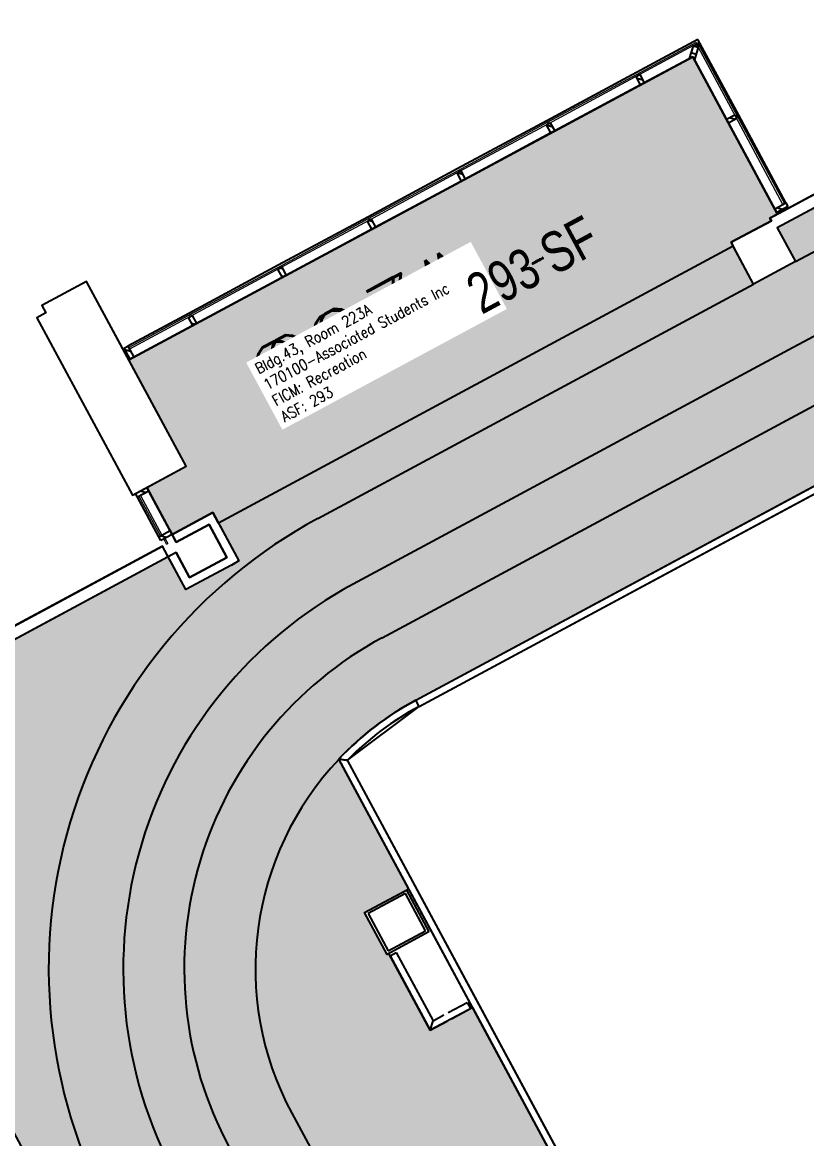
# Model space of a CAD drawing. Header units: inches. Extents: x 69213732 to 69221603, y 27657838 to 27667119.
# Drawn here: x 69216439 to 69216901, y 27665342 to 27666001 of the extents above; entities that cross this region are included whole.
import ezdxf
from ezdxf.enums import TextEntityAlignment as Align

# ---------------------------------------------------------------- set-up
doc = ezdxf.new("R2010")
doc.units = ezdxf.units.IN
doc.header["$LTSCALE"] = 100
doc.header["$MEASUREMENT"] = 0
for name, color, linetype in [('A-FLOR', 3, 'CONTINUOUS'), ('A-GLAZ', 1, 'CONTINUOUS'), ('A-GLAZ-SILL', 2, 'CONTINUOUS'), ('A-IDEN-FNUM', 1, 'CONTINUOUS'), ('A-IDEN-RNUM', 7, 'CONTINUOUS'), ('A-IDEN-SNUM', 4, 'CONTINUOUS'), ('A-IDEN-VNUM', 4, 'CONTINUOUS'), ('A-WALL', 5, 'CONTINUOUS'), ('AREA-ASSIGN', 7, 'CONTINUOUS'), ('AREA-GROSS', 1, 'CONTINUOUS'), ('AREA-TEXT', 3, 'CONTINUOUS'), ('Rooms-Category-Color', 7, 'CONTINUOUS'), ('Rooms-College-Color', 7, 'CONTINUOUS'), ('Rooms-Department-Color', 7, 'CONTINUOUS'), ('Rooms-Division-Color', 7, 'CONTINUOUS'), ('Rooms-Information', 7, 'CONTINUOUS')]:
    doc.layers.add(name, color=color, linetype=linetype)
doc.styles.add('AREA', font='arial.ttf', dxfattribs={"width": 0.75, "height": 24})
doc.styles.add('ROOMFNUMBER', font='SIMPLEX.SHX', dxfattribs={"height": 0.8333})
doc.styles.add('ROOMSNUMBER', font='TXT.shx', dxfattribs={"height": 0.03})
doc.styles.add('ROOMVNUMBER', font='simplex.shx', dxfattribs={"width": 0.85})

msp = doc.modelspace()

# ---------------------------------------------------------------- hatches: boundary and pattern name
at = {"layer": 'A-GLAZ-SILL', "extrusion": (0, 0, -1)}
h = msp.add_hatch(dxfattribs=at)
h.set_pattern_fill('FP1_177', color=256, angle=-208.28965, style=0, pattern_type=2)
h.set_pattern_definition([(16.71, (-69216828.668, 27665984.436), (-6.9, 22.986), []), (16.71, (-69216825.824, 27665989.72), (16.086, 29.887), []), (16.71, (-69216831.51, 27665979.153), (16.086, 29.887), [])])
h.paths.add_polyline_path([(-69216832.3, 27665979.84), (-69216834.16, 27665980.85), (-69216835.17, 27665978.98), (-69216837.41, 27665986.43), (-69216836.4, 27665988.3), (-69216834.53, 27665987.29)], flags=0)
h = msp.add_hatch(dxfattribs=at)
h.set_pattern_fill('FP1_188', color=256, angle=-208.28965, style=0, pattern_type=2)
h.set_pattern_definition([(16.71, (-69216794.03, 27665965.794), (-6.9, 22.986), []), (16.71, (-69216791.186, 27665971.077), (16.086, 29.887), []), (16.71, (-69216796.873, 27665960.51), (16.086, 29.887), [])])
h.paths.add_polyline_path([(-69216802.94, 27665970.29), (-69216800.74, 27665969.1), (-69216803.34, 27665964.26), (-69216805.55, 27665965.45)], flags=0)
h = msp.add_hatch(dxfattribs=at)
h.set_pattern_fill('FP1_187', color=256, angle=-208.28965, style=0, pattern_type=2)
h.set_pattern_definition([(16.71, (-69216741.746, 27665937.654), (-6.9, 22.986), []), (16.71, (-69216738.903, 27665942.938), (16.086, 29.887), []), (16.71, (-69216744.59, 27665932.37), (16.086, 29.887), [])])
h.paths.add_polyline_path([(-69216750.11, 27665941.85), (-69216747.9, 27665940.67), (-69216750.51, 27665935.83), (-69216752.71, 27665937.01)], flags=0)
h = msp.add_hatch(dxfattribs=at)
h.set_pattern_fill('FP1_189', color=256, angle=-118.28965, style=0, pattern_type=2)
h.set_pattern_definition([(16.71, (-69216851.766, 27665941.52), (-6.9, 22.986), []), (16.71, (-69216848.922, 27665946.804), (16.086, 29.887), []), (16.71, (-69216854.61, 27665936.237), (16.086, 29.887), [])])
h.paths.add_polyline_path([(-69216860.1, 27665944.27), (-69216858.91, 27665946.47), (-69216854.07, 27665943.87), (-69216855.25, 27665941.66)], flags=0)
h = msp.add_hatch(dxfattribs=at)
h.set_pattern_fill('FP1_186', color=256, angle=-208.28965, style=0, pattern_type=2)
h.set_pattern_definition([(16.71, (-69216689.463, 27665909.515), (-6.9, 22.986), []), (16.71, (-69216686.62, 27665914.798), (16.086, 29.887), []), (16.71, (-69216692.307, 27665904.231), (16.086, 29.887), [])])
h.paths.add_polyline_path([(-69216697.27, 27665913.42), (-69216695.07, 27665912.23), (-69216697.68, 27665907.39), (-69216699.88, 27665908.57)], flags=0)
h = msp.add_hatch(dxfattribs=at)
h.set_pattern_fill('FP1_179', color=256, angle=-118.28965, style=0, pattern_type=2)
h.set_pattern_definition([(16.71, (-69216880.491, 27665888.148), (-6.9, 22.986), []), (16.71, (-69216877.648, 27665893.43), (16.086, 29.887), []), (16.71, (-69216883.335, 27665882.864), (16.086, 29.887), [])])
h.paths.add_polyline_path([(-69216882.51, 27665891.03), (-69216883.69, 27665888.83), (-69216890.29, 27665892.38), (-69216889.11, 27665894.59)], flags=0)
h = msp.add_hatch(dxfattribs=at)
h.set_pattern_fill('FP1_185', color=256, angle=-208.28965, style=0, pattern_type=2)
h.set_pattern_definition([(16.71, (-69216637.18, 27665881.375), (-6.9, 22.986), []), (16.71, (-69216634.336, 27665886.659), (16.086, 29.887), []), (16.71, (-69216640.023, 27665876.092), (16.086, 29.887), [])])
h.paths.add_polyline_path([(-69216644.44, 27665884.98), (-69216642.24, 27665883.8), (-69216644.84, 27665878.95), (-69216647.04, 27665880.14)], flags=0)
h = msp.add_hatch(dxfattribs=at)
h.set_pattern_fill('FP1_184', color=256, angle=-208.28965, style=0, pattern_type=2)
h.set_pattern_definition([(16.71, (-69216584.896, 27665853.236), (-6.9, 22.986), []), (16.71, (-69216582.053, 27665858.52), (16.086, 29.887), []), (16.71, (-69216587.74, 27665847.952), (16.086, 29.887), [])])
h.paths.add_polyline_path([(-69216591.6, 27665856.55), (-69216589.4, 27665855.36), (-69216592.01, 27665850.52), (-69216594.21, 27665851.7)], flags=0)
h = msp.add_hatch(dxfattribs=at)
h.set_pattern_fill('FP1_183', color=256, angle=-208.28965, style=0, pattern_type=2)
h.set_pattern_definition([(16.71, (-69216532.613, 27665825.096), (-6.9, 22.986), []), (16.71, (-69216529.77, 27665830.38), (16.086, 29.887), []), (16.71, (-69216535.456, 27665819.813), (16.086, 29.887), [])])
h.paths.add_polyline_path([(-69216538.77, 27665828.11), (-69216536.57, 27665826.93), (-69216539.18, 27665822.08), (-69216541.38, 27665823.27)], flags=0)
at = {"layer": 'A-GLAZ-SILL'}
h = msp.add_hatch(dxfattribs=at)
h.set_pattern_fill('FP1_178', color=256, angle=208.28965, style=0, pattern_type=2)
h.set_pattern_definition([(163.29, (69216494.925, 27665804.812), (-6.9, -22.986), []), (163.29, (69216492.082, 27665810.096), (-29.887, -16.086), []), (163.29, (69216497.77, 27665799.53), (-29.887, -16.086), [])])
h.paths.add_polyline_path([(69216502.19, 27665802.18), (69216504.39, 27665803.36), (69216500.84, 27665809.97), (69216498.64, 27665808.78)], flags=0)
h = msp.add_hatch(dxfattribs=at)
h.set_pattern_fill('FP1_257', color=256, angle=118.28965, style=0, pattern_type=2)
h.set_pattern_definition([(163.29, (69216502.196, 27665721.912), (-6.9, -22.986), []), (163.29, (69216499.353, 27665727.195), (-29.887, -16.086), []), (163.29, (69216505.04, 27665716.628), (-29.887, -16.086), [])])
h.paths.add_polyline_path([(69216505.38, 27665722.98), (69216506.56, 27665720.78), (69216513.16, 27665724.33), (69216511.98, 27665726.53)], flags=0)
at = {"layer": 'A-GLAZ-SILL', "extrusion": (0, 0, -1)}
h = msp.add_hatch(dxfattribs=at)
h.set_pattern_fill('FP1_258', color=256, angle=-118.28965, style=0, pattern_type=2)
h.set_pattern_definition([(16.71, (-69216516.97, 27665694.463), (-6.9, 22.986), []), (16.71, (-69216514.126, 27665699.746), (16.086, 29.887), []), (16.71, (-69216519.813, 27665689.18), (16.086, 29.887), [])])
h.paths.add_polyline_path([(-69216519.12, 27665697.44), (-69216520.3, 27665695.24), (-69216526.91, 27665698.79), (-69216525.72, 27665700.99)], flags=0)
at = {"layer": 'Rooms-Category-Color', "true_color": 0xffe090}
msp.add_hatch(color=41, dxfattribs=at).paths.add_polyline_path([(69216554.24, 27665705.48), (69216550.89, 27665711.7), (69216526.91, 27665698.79), (69216511.98, 27665726.53), (69216535.23, 27665739.04), (69216501.46, 27665801.78), (69216834.16, 27665980.85), (69216884.16, 27665887.95), (69216879.71, 27665885.55), (69216880.54, 27665884.01), (69216856.82, 27665871.24), (69216858.03, 27665868.99)])
at = {"layer": 'Rooms-Category-Color', "true_color": 0xfbafa2}
h = msp.add_hatch(color=21, dxfattribs=at)
edge = h.paths.add_edge_path()
edge.add_line((69216942.68, 27665911.35), (69216884.02, 27665879.78))
edge.add_line((69216884.02, 27665879.78), (69216894.74, 27665859.86))
edge.add_line((69216894.74, 27665859.86), (69216870.09, 27665846.59))
edge.add_line((69216870.09, 27665846.59), (69216858.03, 27665868.99))
edge.add_line((69216858.03, 27665868.99), (69216554.24, 27665705.48))
edge.add_line((69216554.24, 27665705.48), (69216566.29, 27665683.08))
edge.add_line((69216566.29, 27665683.08), (69216561.89, 27665680.71))
edge.add_line((69216561.89, 27665680.71), (69216535.03, 27665666.26))
edge.add_line((69216535.03, 27665666.26), (69216524.66, 27665685.52))
edge.add_line((69216524.66, 27665685.52), (69216333.14, 27665582.44))
edge.add_line((69216333.14, 27665582.44), (69216343.98, 27665562.3))
edge.add_line((69216343.98, 27665562.3), (69216322.85, 27665550.92))
edge.add_line((69216322.85, 27665550.92), (69216607.75, 27665021.57))
edge.add_line((69216607.75, 27665021.57), (69216632, 27665026.41))
edge.add_arc((69216825.49, 27665313.33), 346.06, 236.00583, 281.38522)
edge.add_line((69216893.8, 27664974.07), (69217192.07, 27665034.14))
edge.add_arc((69217207.51, 27664957.49), 78.19, 28.28965, 101.38522, ccw=False)
edge.add_line((69217276.36, 27664994.54), (69217701.69, 27664204.27))
edge.add_line((69217701.69, 27664204.27), (69217740.9, 27664212.1))
edge.add_line((69217740.9, 27664212.1), (69217768.24, 27664161.3))
edge.add_line((69217768.24, 27664161.3), (69217768.41, 27664161.4))
edge.add_line((69217768.41, 27664161.4), (69217783.15, 27664134.02))
edge.add_line((69217783.15, 27664134.02), (69217783.48, 27664134.2))
edge.add_line((69217783.48, 27664134.2), (69217784.67, 27664131.99))
edge.add_line((69217784.67, 27664131.99), (69217812.52, 27664080.24))
edge.add_line((69217812.52, 27664080.24), (69217840.96, 27664027.41))
edge.add_line((69217840.96, 27664027.41), (69217869.39, 27663974.57))
edge.add_line((69217869.39, 27663974.57), (69217897.83, 27663921.74))
edge.add_line((69217897.83, 27663921.74), (69217926.26, 27663868.9))
edge.add_line((69217926.26, 27663868.9), (69217954.7, 27663816.07))
edge.add_line((69217954.7, 27663816.07), (69217983.14, 27663763.24))
edge.add_line((69217983.14, 27663763.24), (69218011.57, 27663710.4))
edge.add_line((69218011.57, 27663710.4), (69218040.01, 27663657.57))
edge.add_line((69218040.01, 27663657.57), (69218068.44, 27663604.74))
edge.add_line((69218068.44, 27663604.74), (69218096.88, 27663551.9))
edge.add_line((69218096.88, 27663551.9), (69218125.31, 27663499.07))
edge.add_line((69218125.31, 27663499.07), (69218153.75, 27663446.23))
edge.add_line((69218153.75, 27663446.23), (69218176.95, 27663403.14))
edge.add_line((69218176.95, 27663403.14), (69218226.4, 27663429.75))
edge.add_line((69218226.4, 27663429.75), (69218228.6, 27663430.94))
edge.add_line((69218228.6, 27663430.94), (69218246.43, 27663440.53))
edge.add_line((69218246.43, 27663440.53), (69218248.63, 27663441.72))
edge.add_line((69218248.63, 27663441.72), (69218280.33, 27663458.78))
edge.add_line((69218280.33, 27663458.78), (69218312.03, 27663475.84))
edge.add_line((69218312.03, 27663475.84), (69218314.23, 27663477.02))
edge.add_line((69218314.23, 27663477.02), (69218332.06, 27663486.62))
edge.add_line((69218332.06, 27663486.62), (69218334.26, 27663487.81))
edge.add_line((69218334.26, 27663487.81), (69218384.9, 27663515.06))
edge.add_line((69218384.9, 27663515.06), (69218387.1, 27663516.24))
edge.add_line((69218387.1, 27663516.24), (69218437.73, 27663543.49))
edge.add_line((69218437.73, 27663543.49), (69218439.93, 27663544.68))
edge.add_line((69218439.93, 27663544.68), (69218490.56, 27663571.93))
edge.add_line((69218490.56, 27663571.93), (69218492.77, 27663573.11))
edge.add_line((69218492.77, 27663573.11), (69218543.4, 27663600.36))
edge.add_line((69218543.4, 27663600.36), (69218545.6, 27663601.55))
edge.add_line((69218545.6, 27663601.55), (69218596.23, 27663628.8))
edge.add_line((69218596.23, 27663628.8), (69218598.43, 27663629.99))
edge.add_line((69218598.43, 27663629.99), (69218598.37, 27663630.1))
edge.add_line((69218598.37, 27663630.1), (69218735.53, 27663703.92))
edge.add_line((69218735.53, 27663703.92), (69218662.13, 27663840.29))
edge.add_line((69218662.13, 27663840.29), (69218645.45, 27663831.31))
edge.add_line((69218645.45, 27663831.31), (69218645.62, 27663830.98))
edge.add_line((69218645.62, 27663830.98), (69218641, 27663828.49))
edge.add_line((69218641, 27663828.49), (69218403.28, 27663700.55))
edge.add_arc((69218317.79, 27663859.38), 180.37, 208.58403, 298.28965, ccw=False)
edge.add_line((69218159.4, 27663773.08), (69218159.75, 27663773.21))
edge.add_line((69218159.75, 27663773.21), (69217793.13, 27664454.39))
edge.add_line((69217793.13, 27664454.39), (69217793.02, 27664454.33))
edge.add_line((69217793.02, 27664454.33), (69217464.04, 27665065.86))
edge.add_arc((69217229.81, 27664939.79), 266, 28.28965, 100.99043)
edge.add_line((69217179.09, 27665200.91), (69216856.95, 27665135.92))
edge.add_line((69216856.95, 27665135.92), (69216850.52, 27665147.86))
edge.add_line((69216850.52, 27665147.86), (69216824.43, 27665133.82))
edge.add_line((69216824.43, 27665133.82), (69216810.45, 27665159.8))
edge.add_line((69216810.45, 27665159.8), (69216811.44, 27665160.33))
edge.add_line((69216811.44, 27665160.33), (69216787.75, 27665204.36))
edge.add_line((69216787.75, 27665204.36), (69216812.84, 27665217.87))
edge.add_line((69216812.84, 27665217.87), (69216704.31, 27665419.51))
edge.add_line((69216704.31, 27665419.51), (69216679.22, 27665406.01))
edge.add_line((69216679.22, 27665406.01), (69216654.81, 27665451.36))
edge.add_line((69216654.81, 27665451.36), (69216653.82, 27665450.82))
edge.add_line((69216653.82, 27665450.82), (69216640.55, 27665475.48))
edge.add_line((69216640.55, 27665475.48), (69216666.64, 27665489.52))
edge.add_line((69216666.64, 27665489.52), (69216625.39, 27665566.16))
edge.add_arc((69216755.73, 27665442.93), 179.37, 118.28965, 136.60727, ccw=False)
edge.add_line((69216670.72, 27665600.88), (69217011.16, 27665784.11))
edge.add_line((69217011.16, 27665784.11), (69216942.68, 27665911.35))
at = {"layer": 'Rooms-College-Color', "true_color": 0xadadad}
msp.add_hatch(color=253, dxfattribs=at).paths.add_polyline_path([(69216554.24, 27665705.48), (69216550.89, 27665711.7), (69216526.91, 27665698.79), (69216511.98, 27665726.53), (69216535.23, 27665739.04), (69216501.46, 27665801.78), (69216834.16, 27665980.85), (69216884.16, 27665887.95), (69216879.71, 27665885.55), (69216880.54, 27665884.01), (69216856.82, 27665871.24), (69216858.03, 27665868.99)])
at = {"layer": 'Rooms-College-Color', "true_color": 0xffe090}
h = msp.add_hatch(color=41, dxfattribs=at)
edge = h.paths.add_edge_path()
edge.add_line((69216942.68, 27665911.35), (69216884.02, 27665879.78))
edge.add_line((69216884.02, 27665879.78), (69216894.74, 27665859.86))
edge.add_line((69216894.74, 27665859.86), (69216870.09, 27665846.59))
edge.add_line((69216870.09, 27665846.59), (69216858.03, 27665868.99))
edge.add_line((69216858.03, 27665868.99), (69216554.24, 27665705.48))
edge.add_line((69216554.24, 27665705.48), (69216566.29, 27665683.08))
edge.add_line((69216566.29, 27665683.08), (69216561.89, 27665680.71))
edge.add_line((69216561.89, 27665680.71), (69216535.03, 27665666.26))
edge.add_line((69216535.03, 27665666.26), (69216524.66, 27665685.52))
edge.add_line((69216524.66, 27665685.52), (69216333.14, 27665582.44))
edge.add_line((69216333.14, 27665582.44), (69216343.98, 27665562.3))
edge.add_line((69216343.98, 27665562.3), (69216322.85, 27665550.92))
edge.add_line((69216322.85, 27665550.92), (69216607.75, 27665021.57))
edge.add_line((69216607.75, 27665021.57), (69216632, 27665026.41))
edge.add_arc((69216825.49, 27665313.33), 346.06, 236.00583, 281.38522)
edge.add_line((69216893.8, 27664974.07), (69217192.07, 27665034.14))
edge.add_arc((69217207.51, 27664957.49), 78.19, 28.28965, 101.38522, ccw=False)
edge.add_line((69217276.36, 27664994.54), (69217701.69, 27664204.27))
edge.add_line((69217701.69, 27664204.27), (69217740.9, 27664212.1))
edge.add_line((69217740.9, 27664212.1), (69217768.24, 27664161.3))
edge.add_line((69217768.24, 27664161.3), (69217768.41, 27664161.4))
edge.add_line((69217768.41, 27664161.4), (69217783.15, 27664134.02))
edge.add_line((69217783.15, 27664134.02), (69217783.48, 27664134.2))
edge.add_line((69217783.48, 27664134.2), (69217784.67, 27664131.99))
edge.add_line((69217784.67, 27664131.99), (69217812.52, 27664080.24))
edge.add_line((69217812.52, 27664080.24), (69217840.96, 27664027.41))
edge.add_line((69217840.96, 27664027.41), (69217869.39, 27663974.57))
edge.add_line((69217869.39, 27663974.57), (69217897.83, 27663921.74))
edge.add_line((69217897.83, 27663921.74), (69217926.26, 27663868.9))
edge.add_line((69217926.26, 27663868.9), (69217954.7, 27663816.07))
edge.add_line((69217954.7, 27663816.07), (69217983.14, 27663763.24))
edge.add_line((69217983.14, 27663763.24), (69218011.57, 27663710.4))
edge.add_line((69218011.57, 27663710.4), (69218040.01, 27663657.57))
edge.add_line((69218040.01, 27663657.57), (69218068.44, 27663604.74))
edge.add_line((69218068.44, 27663604.74), (69218096.88, 27663551.9))
edge.add_line((69218096.88, 27663551.9), (69218125.31, 27663499.07))
edge.add_line((69218125.31, 27663499.07), (69218153.75, 27663446.23))
edge.add_line((69218153.75, 27663446.23), (69218176.95, 27663403.14))
edge.add_line((69218176.95, 27663403.14), (69218226.4, 27663429.75))
edge.add_line((69218226.4, 27663429.75), (69218228.6, 27663430.94))
edge.add_line((69218228.6, 27663430.94), (69218246.43, 27663440.53))
edge.add_line((69218246.43, 27663440.53), (69218248.63, 27663441.72))
edge.add_line((69218248.63, 27663441.72), (69218280.33, 27663458.78))
edge.add_line((69218280.33, 27663458.78), (69218312.03, 27663475.84))
edge.add_line((69218312.03, 27663475.84), (69218314.23, 27663477.02))
edge.add_line((69218314.23, 27663477.02), (69218332.06, 27663486.62))
edge.add_line((69218332.06, 27663486.62), (69218334.26, 27663487.81))
edge.add_line((69218334.26, 27663487.81), (69218384.9, 27663515.06))
edge.add_line((69218384.9, 27663515.06), (69218387.1, 27663516.24))
edge.add_line((69218387.1, 27663516.24), (69218437.73, 27663543.49))
edge.add_line((69218437.73, 27663543.49), (69218439.93, 27663544.68))
edge.add_line((69218439.93, 27663544.68), (69218490.56, 27663571.93))
edge.add_line((69218490.56, 27663571.93), (69218492.77, 27663573.11))
edge.add_line((69218492.77, 27663573.11), (69218543.4, 27663600.36))
edge.add_line((69218543.4, 27663600.36), (69218545.6, 27663601.55))
edge.add_line((69218545.6, 27663601.55), (69218596.23, 27663628.8))
edge.add_line((69218596.23, 27663628.8), (69218598.43, 27663629.99))
edge.add_line((69218598.43, 27663629.99), (69218598.37, 27663630.1))
edge.add_line((69218598.37, 27663630.1), (69218735.53, 27663703.92))
edge.add_line((69218735.53, 27663703.92), (69218662.13, 27663840.29))
edge.add_line((69218662.13, 27663840.29), (69218645.45, 27663831.31))
edge.add_line((69218645.45, 27663831.31), (69218645.62, 27663830.98))
edge.add_line((69218645.62, 27663830.98), (69218641, 27663828.49))
edge.add_line((69218641, 27663828.49), (69218403.28, 27663700.55))
edge.add_arc((69218317.79, 27663859.38), 180.37, 208.58403, 298.28965, ccw=False)
edge.add_line((69218159.4, 27663773.08), (69218159.75, 27663773.21))
edge.add_line((69218159.75, 27663773.21), (69217793.13, 27664454.39))
edge.add_line((69217793.13, 27664454.39), (69217793.02, 27664454.33))
edge.add_line((69217793.02, 27664454.33), (69217464.04, 27665065.86))
edge.add_arc((69217229.81, 27664939.79), 266, 28.28965, 100.99043)
edge.add_line((69217179.09, 27665200.91), (69216856.95, 27665135.92))
edge.add_line((69216856.95, 27665135.92), (69216850.52, 27665147.86))
edge.add_line((69216850.52, 27665147.86), (69216824.43, 27665133.82))
edge.add_line((69216824.43, 27665133.82), (69216810.45, 27665159.8))
edge.add_line((69216810.45, 27665159.8), (69216811.44, 27665160.33))
edge.add_line((69216811.44, 27665160.33), (69216787.75, 27665204.36))
edge.add_line((69216787.75, 27665204.36), (69216812.84, 27665217.87))
edge.add_line((69216812.84, 27665217.87), (69216704.31, 27665419.51))
edge.add_line((69216704.31, 27665419.51), (69216679.22, 27665406.01))
edge.add_line((69216679.22, 27665406.01), (69216654.81, 27665451.36))
edge.add_line((69216654.81, 27665451.36), (69216653.82, 27665450.82))
edge.add_line((69216653.82, 27665450.82), (69216640.55, 27665475.48))
edge.add_line((69216640.55, 27665475.48), (69216666.64, 27665489.52))
edge.add_line((69216666.64, 27665489.52), (69216625.39, 27665566.16))
edge.add_arc((69216755.73, 27665442.93), 179.37, 118.28965, 136.60727, ccw=False)
edge.add_line((69216670.72, 27665600.88), (69217011.16, 27665784.11))
edge.add_line((69217011.16, 27665784.11), (69216942.68, 27665911.35))
at = {"layer": 'Rooms-Department-Color', "true_color": 0x604aed}
msp.add_hatch(color=173, dxfattribs=at).paths.add_polyline_path([(69216554.24, 27665705.48), (69216550.89, 27665711.7), (69216526.91, 27665698.79), (69216511.98, 27665726.53), (69216535.23, 27665739.04), (69216501.46, 27665801.78), (69216834.16, 27665980.85), (69216884.16, 27665887.95), (69216879.71, 27665885.55), (69216880.54, 27665884.01), (69216856.82, 27665871.24), (69216858.03, 27665868.99)])
at = {"layer": 'Rooms-Department-Color', "true_color": 0xffe090}
h = msp.add_hatch(color=41, dxfattribs=at)
edge = h.paths.add_edge_path()
edge.add_line((69216942.68, 27665911.35), (69216884.02, 27665879.78))
edge.add_line((69216884.02, 27665879.78), (69216894.74, 27665859.86))
edge.add_line((69216894.74, 27665859.86), (69216870.09, 27665846.59))
edge.add_line((69216870.09, 27665846.59), (69216858.03, 27665868.99))
edge.add_line((69216858.03, 27665868.99), (69216554.24, 27665705.48))
edge.add_line((69216554.24, 27665705.48), (69216566.29, 27665683.08))
edge.add_line((69216566.29, 27665683.08), (69216561.89, 27665680.71))
edge.add_line((69216561.89, 27665680.71), (69216535.03, 27665666.26))
edge.add_line((69216535.03, 27665666.26), (69216524.66, 27665685.52))
edge.add_line((69216524.66, 27665685.52), (69216333.14, 27665582.44))
edge.add_line((69216333.14, 27665582.44), (69216343.98, 27665562.3))
edge.add_line((69216343.98, 27665562.3), (69216322.85, 27665550.92))
edge.add_line((69216322.85, 27665550.92), (69216607.75, 27665021.57))
edge.add_line((69216607.75, 27665021.57), (69216632, 27665026.41))
edge.add_arc((69216825.49, 27665313.33), 346.06, 236.00583, 281.38522)
edge.add_line((69216893.8, 27664974.07), (69217192.07, 27665034.14))
edge.add_arc((69217207.51, 27664957.49), 78.19, 28.28965, 101.38522, ccw=False)
edge.add_line((69217276.36, 27664994.54), (69217701.69, 27664204.27))
edge.add_line((69217701.69, 27664204.27), (69217740.9, 27664212.1))
edge.add_line((69217740.9, 27664212.1), (69217768.24, 27664161.3))
edge.add_line((69217768.24, 27664161.3), (69217768.41, 27664161.4))
edge.add_line((69217768.41, 27664161.4), (69217783.15, 27664134.02))
edge.add_line((69217783.15, 27664134.02), (69217783.48, 27664134.2))
edge.add_line((69217783.48, 27664134.2), (69217784.67, 27664131.99))
edge.add_line((69217784.67, 27664131.99), (69217812.52, 27664080.24))
edge.add_line((69217812.52, 27664080.24), (69217840.96, 27664027.41))
edge.add_line((69217840.96, 27664027.41), (69217869.39, 27663974.57))
edge.add_line((69217869.39, 27663974.57), (69217897.83, 27663921.74))
edge.add_line((69217897.83, 27663921.74), (69217926.26, 27663868.9))
edge.add_line((69217926.26, 27663868.9), (69217954.7, 27663816.07))
edge.add_line((69217954.7, 27663816.07), (69217983.14, 27663763.24))
edge.add_line((69217983.14, 27663763.24), (69218011.57, 27663710.4))
edge.add_line((69218011.57, 27663710.4), (69218040.01, 27663657.57))
edge.add_line((69218040.01, 27663657.57), (69218068.44, 27663604.74))
edge.add_line((69218068.44, 27663604.74), (69218096.88, 27663551.9))
edge.add_line((69218096.88, 27663551.9), (69218125.31, 27663499.07))
edge.add_line((69218125.31, 27663499.07), (69218153.75, 27663446.23))
edge.add_line((69218153.75, 27663446.23), (69218176.95, 27663403.14))
edge.add_line((69218176.95, 27663403.14), (69218226.4, 27663429.75))
edge.add_line((69218226.4, 27663429.75), (69218228.6, 27663430.94))
edge.add_line((69218228.6, 27663430.94), (69218246.43, 27663440.53))
edge.add_line((69218246.43, 27663440.53), (69218248.63, 27663441.72))
edge.add_line((69218248.63, 27663441.72), (69218280.33, 27663458.78))
edge.add_line((69218280.33, 27663458.78), (69218312.03, 27663475.84))
edge.add_line((69218312.03, 27663475.84), (69218314.23, 27663477.02))
edge.add_line((69218314.23, 27663477.02), (69218332.06, 27663486.62))
edge.add_line((69218332.06, 27663486.62), (69218334.26, 27663487.81))
edge.add_line((69218334.26, 27663487.81), (69218384.9, 27663515.06))
edge.add_line((69218384.9, 27663515.06), (69218387.1, 27663516.24))
edge.add_line((69218387.1, 27663516.24), (69218437.73, 27663543.49))
edge.add_line((69218437.73, 27663543.49), (69218439.93, 27663544.68))
edge.add_line((69218439.93, 27663544.68), (69218490.56, 27663571.93))
edge.add_line((69218490.56, 27663571.93), (69218492.77, 27663573.11))
edge.add_line((69218492.77, 27663573.11), (69218543.4, 27663600.36))
edge.add_line((69218543.4, 27663600.36), (69218545.6, 27663601.55))
edge.add_line((69218545.6, 27663601.55), (69218596.23, 27663628.8))
edge.add_line((69218596.23, 27663628.8), (69218598.43, 27663629.99))
edge.add_line((69218598.43, 27663629.99), (69218598.37, 27663630.1))
edge.add_line((69218598.37, 27663630.1), (69218735.53, 27663703.92))
edge.add_line((69218735.53, 27663703.92), (69218662.13, 27663840.29))
edge.add_line((69218662.13, 27663840.29), (69218645.45, 27663831.31))
edge.add_line((69218645.45, 27663831.31), (69218645.62, 27663830.98))
edge.add_line((69218645.62, 27663830.98), (69218641, 27663828.49))
edge.add_line((69218641, 27663828.49), (69218403.28, 27663700.55))
edge.add_arc((69218317.79, 27663859.38), 180.37, 208.58403, 298.28965, ccw=False)
edge.add_line((69218159.4, 27663773.08), (69218159.75, 27663773.21))
edge.add_line((69218159.75, 27663773.21), (69217793.13, 27664454.39))
edge.add_line((69217793.13, 27664454.39), (69217793.02, 27664454.33))
edge.add_line((69217793.02, 27664454.33), (69217464.04, 27665065.86))
edge.add_arc((69217229.81, 27664939.79), 266, 28.28965, 100.99043)
edge.add_line((69217179.09, 27665200.91), (69216856.95, 27665135.92))
edge.add_line((69216856.95, 27665135.92), (69216850.52, 27665147.86))
edge.add_line((69216850.52, 27665147.86), (69216824.43, 27665133.82))
edge.add_line((69216824.43, 27665133.82), (69216810.45, 27665159.8))
edge.add_line((69216810.45, 27665159.8), (69216811.44, 27665160.33))
edge.add_line((69216811.44, 27665160.33), (69216787.75, 27665204.36))
edge.add_line((69216787.75, 27665204.36), (69216812.84, 27665217.87))
edge.add_line((69216812.84, 27665217.87), (69216704.31, 27665419.51))
edge.add_line((69216704.31, 27665419.51), (69216679.22, 27665406.01))
edge.add_line((69216679.22, 27665406.01), (69216654.81, 27665451.36))
edge.add_line((69216654.81, 27665451.36), (69216653.82, 27665450.82))
edge.add_line((69216653.82, 27665450.82), (69216640.55, 27665475.48))
edge.add_line((69216640.55, 27665475.48), (69216666.64, 27665489.52))
edge.add_line((69216666.64, 27665489.52), (69216625.39, 27665566.16))
edge.add_arc((69216755.73, 27665442.93), 179.37, 118.28965, 136.60727, ccw=False)
edge.add_line((69216670.72, 27665600.88), (69217011.16, 27665784.11))
edge.add_line((69217011.16, 27665784.11), (69216942.68, 27665911.35))
at = {"layer": 'Rooms-Division-Color', "true_color": 0x604aed}
msp.add_hatch(color=173, dxfattribs=at).paths.add_polyline_path([(69216554.24, 27665705.48), (69216550.89, 27665711.7), (69216526.91, 27665698.79), (69216511.98, 27665726.53), (69216535.23, 27665739.04), (69216501.46, 27665801.78), (69216834.16, 27665980.85), (69216884.16, 27665887.95), (69216879.71, 27665885.55), (69216880.54, 27665884.01), (69216856.82, 27665871.24), (69216858.03, 27665868.99)])
at = {"layer": 'Rooms-Division-Color', "true_color": 0xffe090}
h = msp.add_hatch(color=41, dxfattribs=at)
edge = h.paths.add_edge_path()
edge.add_line((69216942.68, 27665911.35), (69216884.02, 27665879.78))
edge.add_line((69216884.02, 27665879.78), (69216894.74, 27665859.86))
edge.add_line((69216894.74, 27665859.86), (69216870.09, 27665846.59))
edge.add_line((69216870.09, 27665846.59), (69216858.03, 27665868.99))
edge.add_line((69216858.03, 27665868.99), (69216554.24, 27665705.48))
edge.add_line((69216554.24, 27665705.48), (69216566.29, 27665683.08))
edge.add_line((69216566.29, 27665683.08), (69216561.89, 27665680.71))
edge.add_line((69216561.89, 27665680.71), (69216535.03, 27665666.26))
edge.add_line((69216535.03, 27665666.26), (69216524.66, 27665685.52))
edge.add_line((69216524.66, 27665685.52), (69216333.14, 27665582.44))
edge.add_line((69216333.14, 27665582.44), (69216343.98, 27665562.3))
edge.add_line((69216343.98, 27665562.3), (69216322.85, 27665550.92))
edge.add_line((69216322.85, 27665550.92), (69216607.75, 27665021.57))
edge.add_line((69216607.75, 27665021.57), (69216632, 27665026.41))
edge.add_arc((69216825.49, 27665313.33), 346.06, 236.00583, 281.38522)
edge.add_line((69216893.8, 27664974.07), (69217192.07, 27665034.14))
edge.add_arc((69217207.51, 27664957.49), 78.19, 28.28965, 101.38522, ccw=False)
edge.add_line((69217276.36, 27664994.54), (69217701.69, 27664204.27))
edge.add_line((69217701.69, 27664204.27), (69217740.9, 27664212.1))
edge.add_line((69217740.9, 27664212.1), (69217768.24, 27664161.3))
edge.add_line((69217768.24, 27664161.3), (69217768.41, 27664161.4))
edge.add_line((69217768.41, 27664161.4), (69217783.15, 27664134.02))
edge.add_line((69217783.15, 27664134.02), (69217783.48, 27664134.2))
edge.add_line((69217783.48, 27664134.2), (69217784.67, 27664131.99))
edge.add_line((69217784.67, 27664131.99), (69217812.52, 27664080.24))
edge.add_line((69217812.52, 27664080.24), (69217840.96, 27664027.41))
edge.add_line((69217840.96, 27664027.41), (69217869.39, 27663974.57))
edge.add_line((69217869.39, 27663974.57), (69217897.83, 27663921.74))
edge.add_line((69217897.83, 27663921.74), (69217926.26, 27663868.9))
edge.add_line((69217926.26, 27663868.9), (69217954.7, 27663816.07))
edge.add_line((69217954.7, 27663816.07), (69217983.14, 27663763.24))
edge.add_line((69217983.14, 27663763.24), (69218011.57, 27663710.4))
edge.add_line((69218011.57, 27663710.4), (69218040.01, 27663657.57))
edge.add_line((69218040.01, 27663657.57), (69218068.44, 27663604.74))
edge.add_line((69218068.44, 27663604.74), (69218096.88, 27663551.9))
edge.add_line((69218096.88, 27663551.9), (69218125.31, 27663499.07))
edge.add_line((69218125.31, 27663499.07), (69218153.75, 27663446.23))
edge.add_line((69218153.75, 27663446.23), (69218176.95, 27663403.14))
edge.add_line((69218176.95, 27663403.14), (69218226.4, 27663429.75))
edge.add_line((69218226.4, 27663429.75), (69218228.6, 27663430.94))
edge.add_line((69218228.6, 27663430.94), (69218246.43, 27663440.53))
edge.add_line((69218246.43, 27663440.53), (69218248.63, 27663441.72))
edge.add_line((69218248.63, 27663441.72), (69218280.33, 27663458.78))
edge.add_line((69218280.33, 27663458.78), (69218312.03, 27663475.84))
edge.add_line((69218312.03, 27663475.84), (69218314.23, 27663477.02))
edge.add_line((69218314.23, 27663477.02), (69218332.06, 27663486.62))
edge.add_line((69218332.06, 27663486.62), (69218334.26, 27663487.81))
edge.add_line((69218334.26, 27663487.81), (69218384.9, 27663515.06))
edge.add_line((69218384.9, 27663515.06), (69218387.1, 27663516.24))
edge.add_line((69218387.1, 27663516.24), (69218437.73, 27663543.49))
edge.add_line((69218437.73, 27663543.49), (69218439.93, 27663544.68))
edge.add_line((69218439.93, 27663544.68), (69218490.56, 27663571.93))
edge.add_line((69218490.56, 27663571.93), (69218492.77, 27663573.11))
edge.add_line((69218492.77, 27663573.11), (69218543.4, 27663600.36))
edge.add_line((69218543.4, 27663600.36), (69218545.6, 27663601.55))
edge.add_line((69218545.6, 27663601.55), (69218596.23, 27663628.8))
edge.add_line((69218596.23, 27663628.8), (69218598.43, 27663629.99))
edge.add_line((69218598.43, 27663629.99), (69218598.37, 27663630.1))
edge.add_line((69218598.37, 27663630.1), (69218735.53, 27663703.92))
edge.add_line((69218735.53, 27663703.92), (69218662.13, 27663840.29))
edge.add_line((69218662.13, 27663840.29), (69218645.45, 27663831.31))
edge.add_line((69218645.45, 27663831.31), (69218645.62, 27663830.98))
edge.add_line((69218645.62, 27663830.98), (69218641, 27663828.49))
edge.add_line((69218641, 27663828.49), (69218403.28, 27663700.55))
edge.add_arc((69218317.79, 27663859.38), 180.37, 208.58403, 298.28965, ccw=False)
edge.add_line((69218159.4, 27663773.08), (69218159.75, 27663773.21))
edge.add_line((69218159.75, 27663773.21), (69217793.13, 27664454.39))
edge.add_line((69217793.13, 27664454.39), (69217793.02, 27664454.33))
edge.add_line((69217793.02, 27664454.33), (69217464.04, 27665065.86))
edge.add_arc((69217229.81, 27664939.79), 266, 28.28965, 100.99043)
edge.add_line((69217179.09, 27665200.91), (69216856.95, 27665135.92))
edge.add_line((69216856.95, 27665135.92), (69216850.52, 27665147.86))
edge.add_line((69216850.52, 27665147.86), (69216824.43, 27665133.82))
edge.add_line((69216824.43, 27665133.82), (69216810.45, 27665159.8))
edge.add_line((69216810.45, 27665159.8), (69216811.44, 27665160.33))
edge.add_line((69216811.44, 27665160.33), (69216787.75, 27665204.36))
edge.add_line((69216787.75, 27665204.36), (69216812.84, 27665217.87))
edge.add_line((69216812.84, 27665217.87), (69216704.31, 27665419.51))
edge.add_line((69216704.31, 27665419.51), (69216679.22, 27665406.01))
edge.add_line((69216679.22, 27665406.01), (69216654.81, 27665451.36))
edge.add_line((69216654.81, 27665451.36), (69216653.82, 27665450.82))
edge.add_line((69216653.82, 27665450.82), (69216640.55, 27665475.48))
edge.add_line((69216640.55, 27665475.48), (69216666.64, 27665489.52))
edge.add_line((69216666.64, 27665489.52), (69216625.39, 27665566.16))
edge.add_arc((69216755.73, 27665442.93), 179.37, 118.28965, 136.60727, ccw=False)
edge.add_line((69216670.72, 27665600.88), (69217011.16, 27665784.11))
edge.add_line((69217011.16, 27665784.11), (69216942.68, 27665911.35))

# ---------------------------------------------------------------- linework, layer by layer
at = {"layer": 'A-FLOR'}
for p, q in [((69217745.3, 27666267.67), (69216890.94, 27665807.84)), ((69216670.69, 27665600.87), (69217784.19, 27666200.17)), ((69216670.72, 27665600.88), (69217787.27, 27666201.82)), ((69216672.68, 27665597.25), (69217789.23, 27666198.19)), ((69216672.64, 27665597.24), (69217786.15, 27666196.54)), ((69216894.74, 27665859.86), (69217209.99, 27666029.53)), ((69216858.03, 27665868.99), (69216554.24, 27665705.48)), ((69216612.96, 27665708.2), (69216870.09, 27665846.59)), ((69216890.94, 27665807.84), (69216633.81, 27665669.45)), ((69216650.88, 27665637.75), (69216908, 27665776.14)), ((69216672.64, 27665597.24), (69216670.69, 27665600.87)), ((69216672.68, 27665597.25), (69216670.72, 27665600.88)), ((69216856.95, 27665135.92), (69216625.39, 27665566.16)), ((69216856.97, 27665135.93), (69216625.4, 27665566.2)), ((69216859.13, 27665140.57), (69216630.44, 27665565.47)), ((69216859.16, 27665140.57), (69216630.46, 27665565.5)), ((69216655.52, 27665450.04), (69216659.15, 27665451.99)), ((69216655.52, 27665450.04), (69216679.22, 27665406.01)), ((69216659.15, 27665451.99), (69216680.89, 27665411.59)), ((69216689.92, 27665416.45), (69216701.04, 27665422.44)), ((69216701.04, 27665422.44), (69216702.99, 27665418.8)), ((69216680.89, 27665411.59), (69216687.28, 27665415.03)), ((69216691.88, 27665412.82), (69216702.99, 27665418.8)), ((69216679.22, 27665406.01), (69216680.89, 27665411.59)), ((69216679.22, 27665406.01), (69216689.23, 27665411.4)), ((69216597.59, 27665356.96), (69216666.98, 27665228.02))]:
    msp.add_line(p, q, dxfattribs=at)
at = {"layer": 'A-FLOR', "lineweight": 25}
for p, q in [((69216640.55, 27665475.48), (69216665.2, 27665488.75)), ((69216664.59, 27665486.72), (69216642.58, 27665474.87)), ((69216676.44, 27665464.7), (69216664.59, 27665486.72)), ((69216665.2, 27665488.75), (69216678.47, 27665464.09)), ((69216653.82, 27665450.82), (69216640.55, 27665475.48)), ((69216642.58, 27665474.87), (69216654.43, 27665452.86)), ((69216678.47, 27665464.09), (69216653.82, 27665450.82)), ((69216654.43, 27665452.86), (69216676.44, 27665464.7))]:
    msp.add_line(p, q, dxfattribs=at)
at = {"layer": 'A-FLOR'}
for centre, radius, start, end in [((69216756.09, 27665442.27), 302, 118.28965, 208.28965), ((69216756.09, 27665442.27), 258, 118.28965, 208.28965), ((69216756.09, 27665442.27), 222, 118.28965, 208.28965), ((69216755.73, 27665442.93), 179.37, 118.28965, 136.60727), ((69216755.7, 27665442.92), 179.38, 118.28965, 136.58624), ((69216755.73, 27665442.93), 175.25, 118.28965, 135.63582), ((69216755.7, 27665442.92), 175.25, 118.28965, 135.61441), ((69216756.09, 27665442.27), 180, 136.54351, 208.28965)]:
    msp.add_arc(centre, radius, start, end, dxfattribs=at)
for points, start_tangent, end_tangent in [([(69216625.39, 27665566.16), (69216627.92, 27665565.82), (69216630.44, 27665565.47)], (0.99133, -0.131396), (0.99018, -0.139795)), ([(69216625.4, 27665566.2), (69216627.93, 27665565.85), (69216630.46, 27665565.5)], (0.991306, -0.131578), (0.990154, -0.13998))]:
    msp.add_spline(points, degree=3, dxfattribs=dict(at, start_tangent=start_tangent, end_tangent=end_tangent))
at = {"layer": 'A-GLAZ', "lineweight": 9}
for p, q in [((69216801.36, 27665970.58), (69216836.37, 27665989.42)), ((69216836.84, 27665988.54), (69216801.84, 27665969.7)), ((69216836.16, 27665988.74), (69216837.04, 27665989.21)), ((69216859.5, 27665945.37), (69216836.16, 27665988.74)), ((69216836.37, 27665989.42), (69216836.84, 27665988.54)), ((69216837.04, 27665989.21), (69216860.39, 27665945.85)), ((69216748.53, 27665942.14), (69216801.36, 27665970.58)), ((69216801.84, 27665969.7), (69216749, 27665941.26)), ((69216801.36, 27665970.58), (69216801.84, 27665969.7)), ((69216801.84, 27665969.7), (69216801.36, 27665970.58)), ((69216695.7, 27665913.71), (69216748.53, 27665942.14)), ((69216749, 27665941.26), (69216696.17, 27665912.83)), ((69216748.53, 27665942.14), (69216749, 27665941.26)), ((69216749, 27665941.26), (69216748.53, 27665942.14)), ((69216860.39, 27665945.85), (69216859.5, 27665945.37)), ((69216859.5, 27665945.37), (69216860.39, 27665945.85)), ((69216887.35, 27665893.64), (69216859.5, 27665945.37)), ((69216860.39, 27665945.85), (69216888.23, 27665894.11)), ((69216642.86, 27665885.27), (69216695.7, 27665913.71)), ((69216696.17, 27665912.83), (69216643.34, 27665884.39)), ((69216695.7, 27665913.71), (69216696.17, 27665912.83)), ((69216696.17, 27665912.83), (69216695.7, 27665913.71)), ((69216888.23, 27665894.11), (69216887.35, 27665893.64)), ((69216590.03, 27665856.83), (69216642.86, 27665885.27)), ((69216643.34, 27665884.39), (69216590.5, 27665855.95)), ((69216642.86, 27665885.27), (69216643.34, 27665884.39)), ((69216643.34, 27665884.39), (69216642.86, 27665885.27)), ((69216537.2, 27665828.4), (69216590.03, 27665856.83)), ((69216590.5, 27665855.95), (69216537.67, 27665827.52)), ((69216590.03, 27665856.83), (69216590.5, 27665855.95)), ((69216590.5, 27665855.95), (69216590.03, 27665856.83)), ((69216501.31, 27665809.09), (69216537.2, 27665828.4)), ((69216537.67, 27665827.52), (69216501.79, 27665808.21)), ((69216537.2, 27665828.4), (69216537.67, 27665827.52)), ((69216537.67, 27665827.52), (69216537.2, 27665828.4)), ((69216501.79, 27665808.21), (69216501.31, 27665809.09)), ((69216507.44, 27665721.25), (69216508.32, 27665721.72)), ((69216520, 27665697.91), (69216507.44, 27665721.25)), ((69216508.32, 27665721.72), (69216520.88, 27665698.39)), ((69216520.88, 27665698.39), (69216520, 27665697.91)), ((69216523.72, 27665693.1), (69216522.07, 27665696.19)), ((69216522.73, 27665696.54), (69216524.38, 27665693.46)), ((69216523.72, 27665693.1), (69216524.38, 27665693.46))]:
    msp.add_line(p, q, dxfattribs=at)
at = {"layer": 'A-GLAZ-SILL'}
for p, q in [((69216837.21, 27665991.01), (69216800.89, 27665971.46)), ((69216861.27, 27665946.32), (69216837.21, 27665991.01)), ((69216834.16, 27665980.85), (69216805.55, 27665965.45)), ((69216854.07, 27665943.87), (69216834.16, 27665980.85)), ((69216800.89, 27665971.46), (69216748.06, 27665943.02)), ((69216803.34, 27665964.26), (69216752.71, 27665937.01)), ((69216748.06, 27665943.02), (69216695.22, 27665914.59)), ((69216882.51, 27665891.03), (69216855.25, 27665941.66)), ((69216889.11, 27665894.59), (69216861.27, 27665946.32)), ((69216750.51, 27665935.83), (69216699.88, 27665908.57)), ((69216695.22, 27665914.59), (69216642.39, 27665886.15)), ((69216697.68, 27665907.39), (69216647.04, 27665880.14)), ((69216642.39, 27665886.15), (69216589.56, 27665857.72)), ((69216644.84, 27665878.95), (69216594.21, 27665851.7)), ((69216589.56, 27665857.72), (69216536.72, 27665829.28)), ((69216592.01, 27665850.52), (69216541.38, 27665823.27)), ((69216536.72, 27665829.28), (69216500.84, 27665809.97)), ((69216539.18, 27665822.08), (69216504.39, 27665803.36)), ((69216498.64, 27665808.78), (69216500.84, 27665809.97)), ((69216502.19, 27665802.18), (69216498.64, 27665808.78)), ((69216500.84, 27665809.97), (69216504.39, 27665803.36)), ((69216504.39, 27665803.36), (69216502.19, 27665802.18)), ((69216513.16, 27665724.33), (69216506.56, 27665720.78)), ((69216511.98, 27665726.53), (69216513.16, 27665724.33)), ((69216525.72, 27665700.99), (69216513.16, 27665724.33)), ((69216506.56, 27665720.78), (69216505.38, 27665722.98)), ((69216519.12, 27665697.44), (69216506.56, 27665720.78))]:
    msp.add_line(p, q, dxfattribs=at)
at = {"layer": 'A-GLAZ-SILL', "extrusion": (0, 0, -1)}
for p, q in [((69216832.3, 27665979.84), (69216834.53, 27665987.29)), ((69216834.53, 27665987.29), (69216836.4, 27665988.3)), ((69216836.4, 27665988.3), (69216837.41, 27665986.43)), ((69216834.16, 27665980.85), (69216832.3, 27665979.84)), ((69216835.17, 27665978.98), (69216834.16, 27665980.85)), ((69216837.41, 27665986.43), (69216835.17, 27665978.98)), ((69216800.74, 27665969.1), (69216802.94, 27665970.29)), ((69216803.34, 27665964.26), (69216800.74, 27665969.1)), ((69216802.94, 27665970.29), (69216805.55, 27665965.45)), ((69216805.55, 27665965.45), (69216803.34, 27665964.26)), ((69216747.9, 27665940.67), (69216750.11, 27665941.85)), ((69216750.51, 27665935.83), (69216747.9, 27665940.67)), ((69216750.11, 27665941.85), (69216752.71, 27665937.01)), ((69216854.07, 27665943.87), (69216858.91, 27665946.47)), ((69216855.25, 27665941.66), (69216854.07, 27665943.87)), ((69216860.1, 27665944.27), (69216855.25, 27665941.66)), ((69216858.91, 27665946.47), (69216860.1, 27665944.27)), ((69216752.71, 27665937.01), (69216750.51, 27665935.83)), ((69216695.07, 27665912.23), (69216697.27, 27665913.42)), ((69216697.68, 27665907.39), (69216695.07, 27665912.23)), ((69216697.27, 27665913.42), (69216699.88, 27665908.57)), ((69216699.88, 27665908.57), (69216697.68, 27665907.39)), ((69216882.51, 27665891.03), (69216889.11, 27665894.59)), ((69216889.11, 27665894.59), (69216890.29, 27665892.38)), ((69216883.69, 27665888.83), (69216882.51, 27665891.03)), ((69216890.29, 27665892.38), (69216883.69, 27665888.83)), ((69216642.24, 27665883.8), (69216644.44, 27665884.98)), ((69216644.84, 27665878.95), (69216642.24, 27665883.8)), ((69216644.44, 27665884.98), (69216647.04, 27665880.14)), ((69216647.04, 27665880.14), (69216644.84, 27665878.95)), ((69216589.4, 27665855.36), (69216591.6, 27665856.55)), ((69216592.01, 27665850.52), (69216589.4, 27665855.36)), ((69216591.6, 27665856.55), (69216594.21, 27665851.7)), ((69216594.21, 27665851.7), (69216592.01, 27665850.52)), ((69216536.57, 27665826.93), (69216538.77, 27665828.11)), ((69216539.18, 27665822.08), (69216536.57, 27665826.93)), ((69216538.77, 27665828.11), (69216541.38, 27665823.27)), ((69216541.38, 27665823.27), (69216539.18, 27665822.08)), ((69216519.12, 27665697.44), (69216525.72, 27665700.99)), ((69216520.3, 27665695.24), (69216519.12, 27665697.44)), ((69216526.91, 27665698.79), (69216520.3, 27665695.24)), ((69216525.72, 27665700.99), (69216526.91, 27665698.79))]:
    msp.add_line(p, q, dxfattribs=at)
at = {"layer": 'A-WALL'}
for p, q in [((69216879.71, 27665885.55), (69217466.19, 27666201.2)), ((69217199.27, 27666049.45), (69216884.02, 27665879.78)), ((69216856.82, 27665871.24), (69216880.54, 27665884.01)), ((69216880.54, 27665884.01), (69216879.71, 27665885.55)), ((69216884.02, 27665879.78), (69216894.74, 27665859.86)), ((69216870.09, 27665846.59), (69216856.82, 27665871.24)), ((69216894.74, 27665859.86), (69216870.09, 27665846.59)), ((69216476.49, 27665848.18), (69216450.07, 27665833.96)), ((69216535.23, 27665739.04), (69216476.49, 27665848.18)), ((69216452.44, 27665829.56), (69216447.16, 27665826.71)), ((69216450.07, 27665833.96), (69216452.44, 27665829.56)), ((69216447.16, 27665826.71), (69216503.53, 27665721.98)), ((69216503.53, 27665721.98), (69216535.23, 27665739.04)), ((69216526.91, 27665698.79), (69216550.89, 27665711.7)), ((69216550.89, 27665711.7), (69216566.29, 27665683.08)), ((69216548.75, 27665704.59), (69216529.4, 27665694.17)), ((69216559.18, 27665685.22), (69216548.75, 27665704.59)), ((69216529.4, 27665694.17), (69216526.91, 27665698.79)), ((69216319.2, 27665583.03), (69216521.29, 27665691.79)), ((69216535.03, 27665666.26), (69216521.29, 27665691.79)), ((69216529.29, 27665688.01), (69216333.14, 27665582.44)), ((69216529.29, 27665688.01), (69216537.17, 27665673.37)), ((69216537.17, 27665673.37), (69216559.18, 27665685.22)), ((69216561.89, 27665680.71), (69216535.03, 27665666.26)), ((69216561.89, 27665680.71), (69216565.56, 27665682.69)), ((69216566.29, 27665683.08), (69216565.56, 27665682.69))]:
    msp.add_line(p, q, dxfattribs=at)
at = {"layer": 'AREA-ASSIGN'}
msp.add_lwpolyline([(69216554.24, 27665705.48), (69216550.89, 27665711.7), (69216526.91, 27665698.79), (69216511.98, 27665726.53), (69216535.23, 27665739.04), (69216501.46, 27665801.78), (69216834.16, 27665980.85), (69216884.16, 27665887.95), (69216879.71, 27665885.55), (69216880.54, 27665884.01), (69216856.82, 27665871.24), (69216858.03, 27665868.99)], close=True, dxfattribs=at)
msp.add_lwpolyline([(69216812.84, 27665217.87), (69216704.31, 27665419.51), (69216679.22, 27665406.01), (69216654.81, 27665451.36), (69216653.82, 27665450.82), (69216640.55, 27665475.48), (69216666.64, 27665489.52), (69216625.39, 27665566.16, -0.080096), (69216670.72, 27665600.88), (69217011.16, 27665784.11), (69216942.68, 27665911.35), (69216884.02, 27665879.78), (69216894.74, 27665859.86), (69216870.09, 27665846.59), (69216858.03, 27665868.99), (69216554.24, 27665705.48), (69216566.29, 27665683.08), (69216561.89, 27665680.71), (69216535.03, 27665666.26), (69216524.66, 27665685.52), (69216333.14, 27665582.44), (69216343.98, 27665562.3), (69216322.85, 27665550.92), (69216607.75, 27665021.57)], format="xyb", dxfattribs=at)
at = {"layer": 'AREA-GROSS'}
msp.add_lwpolyline([(69216859.16, 27665140.57), (69216630.46, 27665565.5), (69216672.68, 27665597.25), (69217279.51, 27665923.86), (69217205.7, 27666061), (69216884.16, 27665887.95), (69216834.16, 27665980.85), (69216501.46, 27665801.78), (69216476.49, 27665848.18), (69216450.07, 27665833.96), (69216452.44, 27665829.56), (69216447.16, 27665826.71), (69216503.53, 27665721.98), (69216511.98, 27665726.53), (69216529.4, 27665694.17), (69216548.75, 27665704.59), (69216559.18, 27665685.22), (69216537.17, 27665673.37), (69216529.29, 27665688.01), (69216524.66, 27665685.52), (69216521.29, 27665691.79), (69216320.08, 27665583.5), (69215625.34, 27666874.33, 0.307491)], format="xyb", dxfattribs=at)

# ---------------------------------------------------------------- texts
at = {"layer": 'A-IDEN-FNUM', "style": 'ROOMFNUMBER'}
msp.add_text('223A', height=45, rotation=28.29, dxfattribs=at).set_placement((69216643.6, 27665817.57), align=Align.MIDDLE)
at = {"layer": 'A-IDEN-RNUM', "style": 'ROOMSNUMBER', "width": 0.85}
msp.add_text('0223-A0', height=1, rotation=28.29, dxfattribs=at).set_placement((69216739.57, 27665858.09))
at = {"layer": 'A-IDEN-SNUM', "style": 'ROOMSNUMBER', "width": 0.85}
msp.add_text('04300223A0', height=1, rotation=28.29, dxfattribs=at).set_placement((69216739.57, 27665858.09))
at = {"layer": 'A-IDEN-VNUM', "style": 'ROOMVNUMBER', "width": 0.85}
msp.add_text('223A', height=45, rotation=28.29, dxfattribs=at).set_placement((69216643.6, 27665817.57), align=Align.MIDDLE)
at = {"layer": 'AREA-TEXT', "style": 'AREA', "width": 0.75}
msp.add_text('293 SF', height=24, rotation=28.29, dxfattribs=at).set_placement((69216739.57, 27665858.09), align=Align.MIDDLE_CENTER)

# ---------------------------------------------------------------- next in the draw order: texts
at = {"layer": 'Rooms-Information', "insert": (69216593.31, 27665764.95), "char_height": 6.4286, "width": 144, "attachment_point": 7, "rotation": 28.29, "style": 'ROOMVNUMBER', "bg_fill": 3, "box_fill_scale": 1.5, "bg_fill_color": 256, "bg_fill_true_color": 13158600, "bg_fill_transparency": 0}
msp.add_mtext('Bldg.43, Room 223A^M^J170100-Associated Students Inc^M^JFICM: Recreation^M^JASF: 293', dxfattribs=at)

doc.saveas('drawing.dxf')
